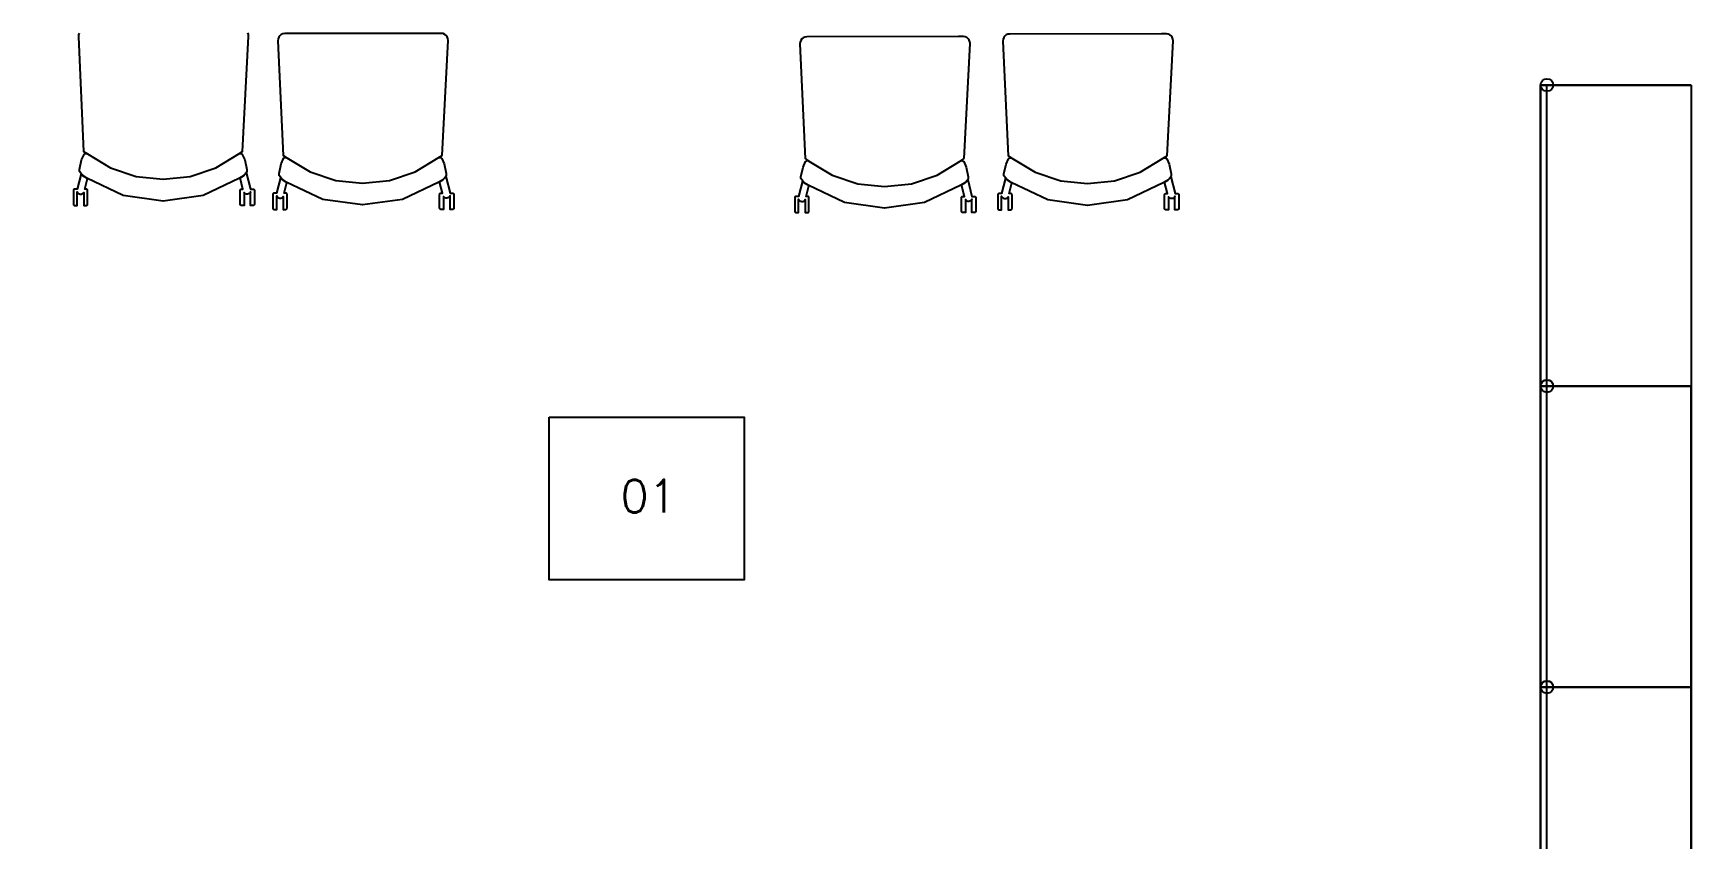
# Model space of a CAD drawing. Extents: x -4 to 325, y -1 to 181.
# Drawn here: x 2.57 to 7.65, y 15.13 to 17.59 of the extents above; entities that cross this region are included whole.
import ezdxf
from ezdxf.enums import TextEntityAlignment as Align

# ---------------------------------------------------------------- set-up
doc = ezdxf.new("R2010")
doc.units = 0
doc.header["$LTSCALE"] = 0.7
doc.header["$MEASUREMENT"] = 0
doc.linetypes.add('REC4_A1-00_PLANTA GENERAL$1$X-BB$0$CENTER', pattern=[2, 1.25, -0.25, 0.25, -0.25])
doc.linetypes.add('X-BB$0$HIDDEN2', pattern=[0.1875, 0.125, -0.0625])
doc.layers.get('0').update_dxf_attribs({"linetype": 'CONTINUOUS'})
doc.layers.add('REC4_A1-00_PLANTA GENERAL$1$BB$0$A-GRID', color=251, linetype='REC4_A1-00_PLANTA GENERAL$1$X-BB$0$CENTER')
doc.layers.add('REC4_A1-00_PLANTA GENERAL$1$FN$0$I-FURN-FREE', color=1, linetype='CONTINUOUS')
doc.styles.add('REC4_A1-00_PLANTA GENERAL$0$X-FN$0$ARIAL', font='arial.ttf')
doc.styles.add('ROMANS', font='romans.shx', dxfattribs={"width": 0.75})

# ---------------------------------------------------------------- blocks, each defined once
blk = doc.blocks.new('REC4_A1-00_PLANTA GENERAL', base_point=(3911.2412, -3265.1096))
at = {"layer": 'REC4_A1-00_PLANTA GENERAL$1$BB$0$A-GRID'}
h = blk.add_hatch(dxfattribs=at)
h.set_pattern_fill('ANSI31', color=8, scale=0.53)
h.set_pattern_definition([(45, (0.03352, 0.020166), (-0.046845824, 0.046845824), [])])
h.paths.add_polyline_path([(1.5678, 35.8547), (1.2166, 35.8547), (1.2166, 35.4908), (1.5678, 35.4908)])
h.paths.add_polyline_path([(8.0551, 35.8047), (7.7553, 35.8047), (7.7553, 35.5143), (8.0551, 35.5143)])
h.paths.add_polyline_path([(14.5753, 35.809), (14.2754, 35.809), (14.2754, 35.5187), (14.5753, 35.5187)])
h.paths.add_polyline_path([(21.0466, 35.804), (20.7468, 35.804), (20.7468, 35.5137), (21.0466, 35.5137)])
edge = h.paths.add_edge_path()
edge.add_arc((27.4259, 35.604), 0.1568, 0, 360)
h.paths.add_polyline_path([(34.1147, 35.7939), (33.8148, 35.7939), (33.8148, 35.5036), (34.1147, 35.5036)])
h.paths.add_polyline_path([(40.5576, 35.789), (40.2578, 35.789), (40.2578, 35.4986), (40.5576, 35.4986)])
edge = h.paths.add_edge_path()
edge.add_arc((46.9701, 35.6385), 0.2128, 0, 360)
edge = h.paths.add_edge_path()
edge.add_arc((33.9335, 29.5702), 0.1716, 0, 360)
h.paths.add_polyline_path([(1.5768, 29.8317), (1.2256, 29.8317), (1.2256, 29.4678), (1.5768, 29.4678)])
h.paths.add_polyline_path([(8.0508, 29.7868), (7.75, 29.7868), (7.75, 29.4871), (8.0508, 29.4871)])
h.paths.add_polyline_path([(14.3851, 29.7988), (14.2624, 29.7988), (14.2624, 29.4991), (14.3821, 29.4991)])
h.paths.add_polyline_path([(14.5632, 29.7988), (14.3851, 29.7988), (14.3821, 29.4991), (14.5632, 29.4991)])
h.paths.add_polyline_path([(21.1221, 29.5527), (20.7989, 29.5517), (20.7989, 29.3933), (21.1221, 29.3933)])
h.paths.add_polyline_path([(21.1221, 29.8224), (21.0453, 29.8224), (20.7989, 29.8217), (20.7989, 29.5517), (21.1221, 29.5527)])
h.paths.add_polyline_path([(27.542, 29.7729), (27.2913, 29.7729), (27.2913, 29.5231), (27.542, 29.5231)])
h.paths.add_polyline_path([(40.5264, 29.7716), (40.2757, 29.7716), (40.2757, 29.5218), (40.5264, 29.5218)])
h.paths.add_polyline_path([(47.0764, 29.8019), (46.7664, 29.8019), (46.7664, 29.4919), (47.0764, 29.4919)])
h.paths.add_polyline_path([(1.565, 23.8478), (1.2138, 23.8478), (1.2138, 23.4839), (1.565, 23.4839)])
h.paths.add_polyline_path([(7.9956, 23.8084), (7.6948, 23.8084), (7.6948, 23.5086), (7.9956, 23.5086)])
h.paths.add_polyline_path([(14.5958, 23.8058), (14.2249, 23.8067), (14.2249, 23.507), (14.5929, 23.5061)])
h.paths.add_polyline_path([(14.5258, 23.8058), (14.5958, 23.8058), (14.5929, 23.5061), (14.5258, 23.5061)], flags=16)
h.paths.add_polyline_path([(27.5327, 23.7392), (27.282, 23.7392), (27.282, 23.4894), (27.5327, 23.4894)])
edge = h.paths.add_edge_path()
edge.add_arc((33.9155, 23.6003), 0.1566, 0, 360)
h.paths.add_polyline_path([(40.5198, 23.6763), (40.2691, 23.6763), (40.2691, 23.4631), (40.5198, 23.4631)])
h.paths.add_polyline_path([(40.5198, 23.7129), (40.269, 23.7129), (40.269, 23.6763), (40.5198, 23.6763)])
h.paths.add_polyline_path([(47.0605, 23.6763), (46.8098, 23.6763), (46.8098, 23.4498), (47.0605, 23.4498)])
h.paths.add_polyline_path([(47.0605, 23.6997), (46.8098, 23.6997), (46.8098, 23.6763), (47.0605, 23.6763)])
h.paths.add_polyline_path([(1.5458, 17.8473), (1.1946, 17.8473), (1.1946, 17.4834), (1.5458, 17.4834)])
h.paths.add_polyline_path([(8.0633, 17.8071), (7.7625, 17.8071), (7.7625, 17.5074), (8.0633, 17.5074)])
h.paths.add_polyline_path([(14.4343, 17.7919), (14.3217, 17.7919), (14.3217, 17.4921), (14.4285, 17.4921)])
h.paths.add_polyline_path([(14.6226, 17.7919), (14.4343, 17.7919), (14.4285, 17.4921), (14.6226, 17.4921)])
h.paths.add_polyline_path([(27.5235, 17.756), (27.2727, 17.756), (27.2727, 17.5062), (27.5235, 17.5062)])
edge = h.paths.add_edge_path()
edge.add_arc((33.905, 17.5767), 0.1574, 0, 360)
h.paths.add_polyline_path([(40.5132, 17.7384), (40.3113, 17.7384), (40.3113, 17.5259), (40.5132, 17.5259)])
h.paths.add_polyline_path([(40.3113, 17.7384), (40.2625, 17.7384), (40.2625, 17.4886), (40.5132, 17.4886), (40.5132, 17.5259), (40.3113, 17.5259)])
h.paths.add_polyline_path([(47.0683, 17.7542), (46.7674, 17.7542), (46.7674, 17.5259), (47.0683, 17.5259)])
h.paths.add_polyline_path([(47.0683, 17.5259), (46.7674, 17.5259), (46.7674, 17.4544), (47.0683, 17.4544)])
h.paths.add_polyline_path([(1.5739, 11.86), (1.2227, 11.86), (1.2227, 11.4962), (1.5739, 11.4962)])
h.paths.add_polyline_path([(8.0659, 11.8138), (7.765, 11.8138), (7.765, 11.514), (8.0659, 11.514)])
h.paths.add_polyline_path([(14.5258, 11.7988), (14.2249, 11.7988), (14.2249, 11.499), (14.5258, 11.499)])
h.paths.add_polyline_path([(21.0742, 11.6829), (20.7512, 11.6844), (20.7512, 11.4144), (21.0742, 11.4144)])
h.paths.add_polyline_path([(21.0742, 11.7656), (20.7512, 11.7656), (20.7512, 11.6844), (21.0742, 11.6829)])
h.paths.add_polyline_path([(27.5142, 11.7439), (27.2635, 11.7439), (27.2635, 11.4941), (27.5142, 11.4941)])
edge = h.paths.add_edge_path()
edge.add_arc((33.8803, 11.59), 0.1553, 0, 360)
h.paths.add_polyline_path([(40.5065, 11.7154), (40.2558, 11.7154), (40.2558, 11.464), (40.5065, 11.464)])
h.paths.add_polyline_path([(47.0258, 11.6987), (46.775, 11.6987), (46.775, 11.4489), (47.0258, 11.4489)])
h.paths.add_polyline_path([(1.5513, 5.8383), (1.2001, 5.8383), (1.2001, 5.4744), (1.5513, 5.4744)])
h.paths.add_polyline_path([(8.0395, 5.7813), (7.7676, 5.7813), (7.7676, 5.4815), (8.0395, 5.4815)])
h.paths.add_polyline_path([(8.0685, 5.7813), (8.0395, 5.7813), (8.0395, 5.4815), (8.0685, 5.4815)])
h.paths.add_polyline_path([(14.5132, 5.7555), (14.2123, 5.7555), (14.2123, 5.4558), (14.5132, 5.4558)])
h.paths.add_polyline_path([(21.0084, 5.7048), (20.7577, 5.7048), (20.7577, 5.455), (21.0084, 5.455)])
h.paths.add_polyline_path([(27.5299, 5.7035), (27.229, 5.7035), (27.229, 5.4037), (27.5299, 5.4037)])
h.paths.add_polyline_path([(34.0162, 5.6528), (33.7655, 5.6528), (33.7655, 5.403), (34.0162, 5.403)])
h.paths.add_polyline_path([(40.4672, 5.6155), (40.2072, 5.6155), (40.2072, 5.3555), (40.4672, 5.3555)])
edge = h.paths.add_edge_path()
edge.add_arc((46.8827, 5.476), 0.1877, 0, 360)
at = {"layer": 'REC4_A1-00_PLANTA GENERAL$1$FN$0$I-FURN-FREE'}
for p, q in [((7.1794, 17.4285), (7.1794, 16.5089)), ((7.1986, 17.4285), (7.1794, 17.4285)), ((7.1794, 17.4285), (7.1794, 16.5089)), ((7.6392, 17.4285), (7.1794, 17.4285)), ((7.1794, 17.4285), (7.1794, 17.4285)), ((7.1794, 17.4285), (7.6392, 17.4285)), ((7.1794, 16.5089), (7.1794, 17.4285)), ((7.1794, 17.4285), (7.1794, 17.4285)), ((7.1986, 16.5089), (7.1986, 17.4285)), ((7.6392, 17.4285), (7.6392, 16.5089)), ((7.1794, 16.5089), (7.1986, 16.5089)), ((7.1794, 16.5089), (7.6392, 16.5089)), ((7.6392, 16.5089), (7.1794, 16.5089)), ((7.1794, 16.5084), (7.1794, 15.5888)), ((7.1986, 16.5084), (7.1794, 16.5084)), ((7.1794, 16.5084), (7.1794, 15.5888)), ((7.6392, 16.5084), (7.1794, 16.5084)), ((7.1794, 16.5084), (7.1794, 16.5084)), ((7.1794, 16.5084), (7.6392, 16.5084)), ((7.1794, 15.5888), (7.1794, 16.5084)), ((7.1794, 16.5084), (7.1794, 16.5084)), ((7.1986, 15.5888), (7.1986, 16.5084)), ((7.6392, 15.5888), (7.6392, 16.5084)), ((7.6392, 16.5084), (7.6392, 15.5888)), ((7.1794, 15.5888), (7.1794, 14.6692)), ((7.1986, 15.5888), (7.1794, 15.5888)), ((7.1794, 15.5888), (7.1794, 14.6692)), ((7.6392, 15.5888), (7.1794, 15.5888)), ((7.1794, 15.5888), (7.1794, 15.5888)), ((7.1794, 15.5888), (7.6392, 15.5888)), ((7.1794, 14.6692), (7.1794, 15.5888)), ((7.1794, 15.5888), (7.1794, 15.5888)), ((7.1794, 15.5888), (7.1986, 15.5888)), ((7.1794, 15.5888), (7.6392, 15.5888)), ((7.6392, 15.5888), (7.1794, 15.5888)), ((7.1986, 14.6692), (7.1986, 15.5888)), ((7.6392, 14.6692), (7.6392, 15.5888)), ((7.6392, 15.5888), (7.6392, 14.6692))]:
    blk.add_line(p, q, dxfattribs=at)
for points in [[(2.7153, 17.587), (2.7133, 17.5817), (2.7128, 17.5762), (2.7287, 17.2258), (2.7405, 17.218), (2.8111, 17.1752), (2.8894, 17.1491), (2.9716, 17.1408), (3.0537, 17.1491), (3.132, 17.1752), (3.2027, 17.218), (3.2144, 17.2258), (3.2144, 17.2259), (3.2326, 17.577), (3.2321, 17.5825), (3.2302, 17.5876)], [(5.4182, 17.2039), (5.4364, 17.555), (5.4359, 17.5605), (5.434, 17.5656), (5.4308, 17.5701), (5.4265, 17.5735), (5.4214, 17.5757), (5.4159, 17.5764), (5.4015, 17.5764), (4.9374, 17.5757), (4.9319, 17.5751), (4.9267, 17.5729), (4.9223, 17.5695), (4.919, 17.565), (4.9171, 17.5597), (4.9166, 17.5542), (4.9325, 17.2038), (4.9442, 17.196), (5.0148, 17.1532), (5.0932, 17.1271), (5.1753, 17.1188), (5.2575, 17.1271), (5.3358, 17.1532), (5.4064, 17.196), (5.4182, 17.2038)], [(6.0384, 17.2125), (6.0566, 17.5636), (6.0561, 17.5691), (6.0542, 17.5743), (6.051, 17.5787), (6.0467, 17.5822), (6.0416, 17.5843), (6.0362, 17.5851), (6.0217, 17.5851), (5.5576, 17.5844), (5.5521, 17.5837), (5.547, 17.5816), (5.5426, 17.5781), (5.5393, 17.5736), (5.5373, 17.5684), (5.5368, 17.5628), (5.5527, 17.2124), (5.5645, 17.2046), (5.6351, 17.1619), (5.7134, 17.1357), (5.7955, 17.1275), (5.8777, 17.1357), (5.956, 17.1619), (6.0266, 17.2046), (6.0384, 17.2124)], [(2.716, 17.1646), (2.716, 17.1705), (2.7224, 17.2), (2.7299, 17.2164), (2.7312, 17.2179), (2.7329, 17.2189), (2.7348, 17.2195), (2.7368, 17.2195), (2.7388, 17.219), (2.7405, 17.218), (2.8111, 17.1752), (2.8894, 17.1491), (2.9716, 17.1408), (3.0537, 17.1491), (3.132, 17.1752), (3.2027, 17.218), (3.2044, 17.219), (3.2063, 17.2195), (3.2083, 17.2195), (3.2102, 17.2189), (3.2119, 17.2179), (3.2132, 17.2164), (3.2207, 17.2), (3.2271, 17.1705), (3.2271, 17.1646), (3.2227, 17.1573), (3.2168, 17.1513), (3.2048, 17.1443), (3.0936, 17.0913), (2.9716, 17.0742), (2.8496, 17.0913), (2.7384, 17.1443), (2.7263, 17.1513), (2.716, 17.1646)], [(3.3254, 17.1524), (3.3254, 17.1583), (3.3317, 17.1878), (3.3392, 17.2042), (3.3406, 17.2057), (3.3423, 17.2067), (3.3442, 17.2073), (3.3462, 17.2073), (3.3481, 17.2068), (3.3498, 17.2058), (3.4204, 17.163), (3.4987, 17.1369), (3.5809, 17.1287), (3.6631, 17.1369), (3.7414, 17.163), (3.812, 17.2058), (3.8137, 17.2068), (3.8156, 17.2073), (3.8176, 17.2073), (3.8195, 17.2067), (3.8212, 17.2057), (3.8226, 17.2042), (3.8301, 17.1878), (3.8364, 17.1583), (3.8364, 17.1524), (3.8321, 17.1452), (3.8261, 17.1392), (3.8141, 17.1321), (3.7029, 17.0791), (3.5809, 17.062), (3.4589, 17.0791), (3.3477, 17.1321), (3.3357, 17.1392), (3.3254, 17.1524)], [(4.9198, 17.1426), (4.9198, 17.1485), (4.9261, 17.178), (4.9336, 17.1944), (4.935, 17.1959), (4.9367, 17.1969), (4.9386, 17.1975), (4.9406, 17.1975), (4.9425, 17.197), (4.9442, 17.196), (5.0148, 17.1532), (5.0932, 17.1271), (5.1753, 17.1188), (5.2575, 17.1271), (5.3358, 17.1532), (5.4064, 17.196), (5.4081, 17.197), (5.41, 17.1975), (5.412, 17.1975), (5.4139, 17.1969), (5.4156, 17.1959), (5.417, 17.1944), (5.4245, 17.178), (5.4308, 17.1485), (5.4308, 17.1426), (5.4265, 17.1353), (5.4205, 17.1293), (5.4085, 17.1223), (5.2973, 17.0693), (5.1753, 17.0522), (5.0533, 17.0693), (4.9421, 17.1223), (4.9301, 17.1293), (4.9198, 17.1426)], [(4.9243, 17.1351), (4.9126, 17.0884), (4.9048, 17.0884), (4.9038, 17.0883), (4.9029, 17.0879), (4.9021, 17.0873), (4.9014, 17.0865), (4.9011, 17.0856), (4.9009, 17.0846), (4.9009, 17.0426), (4.9011, 17.0416), (4.9014, 17.0407), (4.9021, 17.0399), (4.9029, 17.0393), (4.9038, 17.0389), (4.9048, 17.0388), (4.9127, 17.0388), (4.9127, 17.0798), (4.9143, 17.0772), (4.9165, 17.075), (4.9192, 17.0736), (4.9223, 17.0729), (4.9253, 17.0731), (4.9282, 17.0742), (4.9308, 17.076), (4.9327, 17.0784), (4.9327, 17.0388), (4.9406, 17.0388), (4.9416, 17.0389), (4.9425, 17.0393), (4.9433, 17.0399), (4.9439, 17.0407), (4.9443, 17.0417), (4.9444, 17.0426), (4.9444, 17.0846), (4.9443, 17.0856), (4.9439, 17.0865), (4.9433, 17.0873), (4.9425, 17.0879), (4.9416, 17.0883), (4.9406, 17.0884), (4.9358, 17.0884), (4.944, 17.121)]]:
    blk.add_lwpolyline(points, dxfattribs=at)
for points in [[(3.8238, 17.2137), (3.8419, 17.5648), (3.8415, 17.5703), (3.8396, 17.5754), (3.8363, 17.5799), (3.832, 17.5834), (3.827, 17.5855), (3.8215, 17.5863), (3.8071, 17.5863), (3.343, 17.5856), (3.3375, 17.5849), (3.3323, 17.5827), (3.3279, 17.5793), (3.3246, 17.5748), (3.3226, 17.5696), (3.3221, 17.564), (3.3381, 17.2136), (3.3498, 17.2058), (3.4204, 17.163), (3.4987, 17.1369), (3.5809, 17.1287), (3.6631, 17.1369), (3.7414, 17.163), (3.812, 17.2058), (3.8237, 17.2136)], [(2.7206, 17.1571), (2.7089, 17.1104), (2.701, 17.1104), (2.7, 17.1103), (2.6991, 17.1099), (2.6983, 17.1093), (2.6977, 17.1085), (2.6973, 17.1076), (2.6972, 17.1066), (2.6972, 17.0646), (2.6973, 17.0636), (2.6977, 17.0627), (2.6983, 17.0619), (2.6991, 17.0613), (2.7, 17.0609), (2.701, 17.0608), (2.709, 17.0608), (2.709, 17.1018), (2.7105, 17.0992), (2.7128, 17.097), (2.7155, 17.0956), (2.7185, 17.0949), (2.7216, 17.0951), (2.7245, 17.0962), (2.727, 17.098), (2.7289, 17.1004), (2.7289, 17.0608), (2.7368, 17.0608), (2.7378, 17.0609), (2.7387, 17.0613), (2.7395, 17.0619), (2.7401, 17.0627), (2.7405, 17.0637), (2.7407, 17.0646), (2.7407, 17.1066), (2.7405, 17.1076), (2.7401, 17.1085), (2.7395, 17.1093), (2.7387, 17.1099), (2.7378, 17.1103), (2.7368, 17.1104), (2.732, 17.1104), (2.7402, 17.143)], [(3.2502, 17.0646), (3.2501, 17.0636), (3.2497, 17.0627), (3.2491, 17.0619), (3.2483, 17.0613), (3.2474, 17.0609), (3.2464, 17.0608), (3.2384, 17.0608), (3.2384, 17.1018), (3.2369, 17.0992), (3.2346, 17.097), (3.2319, 17.0956), (3.2289, 17.0949), (3.2258, 17.0951), (3.2229, 17.0962), (3.2204, 17.098), (3.2185, 17.1004), (3.2185, 17.0608), (3.2106, 17.0608), (3.2096, 17.0609), (3.2086, 17.0613), (3.2078, 17.0619), (3.2072, 17.0627), (3.2069, 17.0637), (3.2067, 17.0646), (3.2067, 17.1066), (3.2069, 17.1076), (3.2072, 17.1085), (3.2078, 17.1093), (3.2086, 17.1099), (3.2096, 17.1103), (3.2106, 17.1104), (3.2153, 17.1104), (3.2066, 17.1454), (3.2168, 17.1513), (3.2256, 17.1617), (3.2385, 17.1104), (3.2464, 17.1104), (3.2474, 17.1103), (3.2483, 17.1099), (3.2491, 17.1093), (3.2497, 17.1085), (3.2501, 17.1076), (3.2502, 17.1066), (3.2502, 17.0646)], [(5.54, 17.1512), (5.54, 17.1572), (5.5464, 17.1866), (5.5539, 17.2031), (5.5552, 17.2045), (5.5569, 17.2056), (5.5588, 17.2061), (5.5608, 17.2062), (5.5627, 17.2057), (5.5645, 17.2046), (5.6351, 17.1619), (5.7134, 17.1357), (5.7955, 17.1275), (5.8777, 17.1357), (5.956, 17.1619), (6.0266, 17.2046), (6.0284, 17.2057), (6.0303, 17.2062), (6.0323, 17.2061), (6.0342, 17.2056), (6.0359, 17.2045), (6.0372, 17.2031), (6.0447, 17.1866), (6.0511, 17.1572), (6.0511, 17.1512), (6.0467, 17.144), (6.0408, 17.138), (6.0288, 17.1309), (5.9176, 17.0779), (5.7955, 17.0608), (5.6735, 17.0779), (5.5623, 17.1309), (5.5503, 17.138), (5.54, 17.1512)], [(3.3299, 17.1449), (3.3182, 17.0982), (3.3104, 17.0982), (3.3094, 17.0981), (3.3084, 17.0977), (3.3076, 17.0971), (3.307, 17.0963), (3.3067, 17.0954), (3.3065, 17.0944), (3.3065, 17.0524), (3.3067, 17.0514), (3.307, 17.0505), (3.3076, 17.0497), (3.3084, 17.0491), (3.3094, 17.0487), (3.3104, 17.0486), (3.3183, 17.0486), (3.3183, 17.0897), (3.3199, 17.087), (3.3221, 17.0848), (3.3248, 17.0834), (3.3278, 17.0827), (3.3309, 17.083), (3.3338, 17.084), (3.3363, 17.0858), (3.3383, 17.0882), (3.3383, 17.0486), (3.3462, 17.0486), (3.3472, 17.0488), (3.3481, 17.0491), (3.3489, 17.0498), (3.3495, 17.0505), (3.3499, 17.0515), (3.35, 17.0525), (3.35, 17.0944), (3.3499, 17.0954), (3.3495, 17.0963), (3.3489, 17.0971), (3.3481, 17.0977), (3.3472, 17.0981), (3.3462, 17.0983), (3.3414, 17.0983), (3.3495, 17.1309)], [(3.8595, 17.0524), (3.8594, 17.0514), (3.859, 17.0505), (3.8584, 17.0497), (3.8576, 17.0491), (3.8567, 17.0487), (3.8557, 17.0486), (3.8478, 17.0486), (3.8478, 17.0897), (3.8462, 17.087), (3.844, 17.0848), (3.8412, 17.0834), (3.8382, 17.0827), (3.8351, 17.083), (3.8322, 17.084), (3.8297, 17.0858), (3.8278, 17.0882), (3.8278, 17.0486), (3.8199, 17.0486), (3.8189, 17.0488), (3.818, 17.0491), (3.8172, 17.0498), (3.8166, 17.0505), (3.8162, 17.0515), (3.8161, 17.0525), (3.8161, 17.0944), (3.8162, 17.0954), (3.8166, 17.0963), (3.8172, 17.0971), (3.818, 17.0977), (3.8189, 17.0981), (3.8199, 17.0983), (3.8247, 17.0983), (3.8159, 17.1332), (3.8261, 17.1392), (3.835, 17.1495), (3.8478, 17.0982), (3.8557, 17.0982), (3.8567, 17.0981), (3.8576, 17.0977), (3.8584, 17.0971), (3.859, 17.0963), (3.8594, 17.0954), (3.8595, 17.0944), (3.8595, 17.0524)], [(5.4539, 17.0426), (5.4538, 17.0416), (5.4534, 17.0407), (5.4528, 17.0399), (5.452, 17.0393), (5.4511, 17.0389), (5.4501, 17.0388), (5.4422, 17.0388), (5.4422, 17.0798), (5.4406, 17.0772), (5.4384, 17.075), (5.4357, 17.0736), (5.4326, 17.0729), (5.4295, 17.0731), (5.4266, 17.0742), (5.4241, 17.076), (5.4222, 17.0784), (5.4222, 17.0388), (5.4143, 17.0388), (5.4133, 17.0389), (5.4124, 17.0393), (5.4116, 17.0399), (5.411, 17.0407), (5.4106, 17.0417), (5.4105, 17.0426), (5.4105, 17.0846), (5.4106, 17.0856), (5.411, 17.0865), (5.4116, 17.0873), (5.4124, 17.0879), (5.4133, 17.0883), (5.4143, 17.0884), (5.4191, 17.0884), (5.4103, 17.1234), (5.4205, 17.1293), (5.4294, 17.1397), (5.4422, 17.0884), (5.4501, 17.0884), (5.4511, 17.0883), (5.452, 17.0879), (5.4528, 17.0873), (5.4534, 17.0865), (5.4538, 17.0856), (5.4539, 17.0846), (5.4539, 17.0426)], [(5.5446, 17.1437), (5.5329, 17.097), (5.525, 17.097), (5.524, 17.0969), (5.5231, 17.0965), (5.5223, 17.0959), (5.5217, 17.0951), (5.5213, 17.0942), (5.5212, 17.0932), (5.5212, 17.0512), (5.5213, 17.0503), (5.5217, 17.0493), (5.5223, 17.0485), (5.5231, 17.0479), (5.524, 17.0475), (5.525, 17.0474), (5.5329, 17.0474), (5.5329, 17.0885), (5.5345, 17.0858), (5.5367, 17.0837), (5.5395, 17.0822), (5.5425, 17.0816), (5.5456, 17.0818), (5.5485, 17.0828), (5.551, 17.0846), (5.5529, 17.0871), (5.5529, 17.0475), (5.5608, 17.0475), (5.5618, 17.0476), (5.5627, 17.048), (5.5635, 17.0486), (5.5641, 17.0494), (5.5645, 17.0503), (5.5646, 17.0513), (5.5646, 17.0932), (5.5645, 17.0942), (5.5641, 17.0952), (5.5635, 17.096), (5.5627, 17.0966), (5.5618, 17.0969), (5.5608, 17.0971), (5.556, 17.0971), (5.5642, 17.1297)], [(6.0742, 17.0512), (6.0741, 17.0503), (6.0737, 17.0493), (6.0731, 17.0485), (6.0723, 17.0479), (6.0713, 17.0475), (6.0704, 17.0474), (6.0624, 17.0474), (6.0624, 17.0885), (6.0609, 17.0858), (6.0586, 17.0837), (6.0559, 17.0822), (6.0529, 17.0816), (6.0498, 17.0818), (6.0469, 17.0828), (6.0444, 17.0846), (6.0424, 17.0871), (6.0424, 17.0475), (6.0345, 17.0475), (6.0336, 17.0476), (6.0326, 17.048), (6.0318, 17.0486), (6.0312, 17.0494), (6.0308, 17.0503), (6.0307, 17.0513), (6.0307, 17.0932), (6.0308, 17.0942), (6.0312, 17.0952), (6.0318, 17.096), (6.0326, 17.0966), (6.0336, 17.0969), (6.0345, 17.0971), (6.0393, 17.0971), (6.0306, 17.132), (6.0408, 17.138), (6.0496, 17.1484), (6.0625, 17.097), (6.0704, 17.097), (6.0713, 17.0969), (6.0723, 17.0965), (6.0731, 17.0959), (6.0737, 17.0951), (6.0741, 17.0942), (6.0742, 17.0932), (6.0742, 17.0512)]]:
    blk.add_lwpolyline(points, close=True, dxfattribs=at)
for centre in [(7.1986, 17.4285), (7.1986, 16.5089), (7.1986, 16.5084), (7.1986, 15.5893), (7.1986, 15.5888), (7.1986, 15.5888)]:
    blk.add_circle(centre, 0.0192, dxfattribs=at)
for centre in [(2.7822, 17.2129), (3.3915, 17.2007), (4.9859, 17.1909), (5.6061, 17.1996)]:
    blk.add_arc(centre, 0.0831, 222.1949, 227.8072, dxfattribs=at)
at = {"layer": 'REC4_A1-00_PLANTA GENERAL$1$FN$0$I-FURN-FREE', "style": 'REC4_A1-00_PLANTA GENERAL$0$X-FN$0$ARIAL', "text_generation_flag": 4}
for tag, p, height in [('ITEXT', (44.0612, 35.3807), 0.0358), ('CAPQT', (44.1235, 34.7232), 0.00704), ('CAPMC', (44.1235, 34.7232), 0.00704), ('CAPMG', (44.1235, 34.7232), 0.00704), ('STYLE', (44.1235, 34.7232), 0.0572), ('STYLE', (44.1235, 34.7232), 0.0572), ('CAPPN', (44.1235, 34.7232), 0.0715), ('L3', (44.1235, 34.7232), 0.0715), ('L1', (44.1235, 34.7232), 0.0715), ('L2', (44.1235, 34.7232), 0.0715)]:
    blk.add_attdef(tag, p, '', height=height, dxfattribs=at)
for tag, p, height, rotation in [('ITEXT', (42.9913, 35.0599), 0.0358, 30), ('ITEXT', (45.1482, 35.1235), 0.0358, 330), ('CAPPN', (43.374, 34.5216), 0.0715, 30), ('STYLE', (43.374, 34.5216), 0.0572, 30), ('STYLE', (43.374, 34.5216), 0.0572, 30), ('L1', (43.374, 34.5216), 0.0715, 30), ('L2', (43.374, 34.5216), 0.0715, 30), ('L3', (43.374, 34.5216), 0.0715, 30), ('CAPMG', (43.374, 34.5216), 0.00704, 30), ('CAPMC', (43.374, 34.5216), 0.00704, 30), ('CAPQT', (43.374, 34.5216), 0.00704, 30), ('L1', (44.8734, 34.523), 0.0715, 330), ('L3', (44.8734, 34.523), 0.0715, 330), ('L2', (44.8734, 34.523), 0.0715, 330), ('STYLE', (44.8734, 34.523), 0.0572, 330), ('STYLE', (44.8734, 34.523), 0.0572, 330), ('CAPMC', (44.8734, 34.523), 0.00704, 330), ('CAPMG', (44.8734, 34.523), 0.00704, 330), ('CAPQT', (44.8734, 34.523), 0.00704, 330), ('CAPPN', (44.8734, 34.523), 0.0715, 330), ('ITEXT', (42.2251, 34.2472), 0.0358, 60), ('ITEXT', (45.9609, 34.3573), 0.0358, 300), ('CAPPN', (42.8256, 33.9723), 0.0715, 60), ('STYLE', (42.8256, 33.9723), 0.0572, 60), ('STYLE', (42.8256, 33.9723), 0.0572, 60), ('L1', (42.8256, 33.9723), 0.0715, 60), ('L2', (42.8256, 33.9723), 0.0715, 60), ('L3', (42.8256, 33.9723), 0.0715, 60), ('CAPMG', (42.8256, 33.9723), 0.00704, 60), ('CAPMC', (42.8256, 33.9723), 0.00704, 60), ('CAPQT', (42.8256, 33.9723), 0.00704, 60), ('L1', (45.4227, 33.9746), 0.0715, 300), ('L3', (45.4227, 33.9746), 0.0715, 300), ('L2', (45.4227, 33.9746), 0.0715, 300), ('CAPPN', (45.4227, 33.9746), 0.0715, 300), ('STYLE', (45.4227, 33.9746), 0.0572, 300), ('STYLE', (45.4227, 33.9746), 0.0572, 300), ('CAPMC', (45.4227, 33.9746), 0.00704, 300), ('CAPMG', (45.4227, 33.9746), 0.00704, 300), ('CAPQT', (45.4227, 33.9746), 0.00704, 300), ('CAPPN', (42.6254, 33.2225), 0.0715, 90), ('STYLE', (42.6254, 33.2225), 0.0572, 90), ('STYLE', (42.6254, 33.2225), 0.0572, 90), ('ITEXT', (41.9679, 33.1602), 0.0358, 90), ('L3', (42.6254, 33.2225), 0.0715, 90), ('L1', (42.6254, 33.2225), 0.0715, 90), ('L2', (42.6254, 33.2225), 0.0715, 90), ('CAPQT', (42.6254, 33.2225), 0.00704, 90), ('CAPMG', (42.6254, 33.2225), 0.00704, 90), ('CAPMC', (42.6254, 33.2225), 0.00704, 90), ('ITEXT', (46.2817, 33.2874), 0.0358, 270), ('CAPPN', (45.6242, 33.2251), 0.0715, 270), ('L3', (45.6242, 33.2251), 0.0715, 270), ('L2', (45.6242, 33.2251), 0.0715, 270), ('L1', (45.6242, 33.2251), 0.0715, 270), ('STYLE', (45.6242, 33.2251), 0.0572, 270), ('STYLE', (45.6242, 33.2251), 0.0572, 270), ('CAPMC', (45.6242, 33.2251), 0.00704, 270), ('CAPMG', (45.6242, 33.2251), 0.00704, 270), ('CAPQT', (45.6242, 33.2251), 0.00704, 270), ('CAPPN', (42.8269, 32.4729), 0.0715, 120), ('STYLE', (42.8269, 32.4729), 0.0572, 120), ('STYLE', (42.8269, 32.4729), 0.0572, 120), ('L1', (42.8269, 32.4729), 0.0715, 120), ('L2', (42.8269, 32.4729), 0.0715, 120), ('L3', (42.8269, 32.4729), 0.0715, 120), ('CAPMG', (42.8269, 32.4729), 0.00704, 120), ('CAPMC', (42.8269, 32.4729), 0.00704, 120), ('CAPQT', (42.8269, 32.4729), 0.00704, 120), ('CAPPN', (45.424, 32.4752), 0.0715, 240), ('STYLE', (45.424, 32.4752), 0.0572, 240), ('STYLE', (45.424, 32.4752), 0.0572, 240), ('L2', (45.424, 32.4752), 0.0715, 240), ('L3', (45.424, 32.4752), 0.0715, 240), ('L1', (45.424, 32.4752), 0.0715, 240), ('CAPMG', (45.424, 32.4752), 0.00704, 240), ('CAPQT', (45.424, 32.4752), 0.00704, 240), ('CAPMC', (45.424, 32.4752), 0.00704, 240), ('ITEXT', (42.2887, 32.0903), 0.0358, 120), ('ITEXT', (46.0245, 32.2004), 0.0358, 240), ('CAPPN', (43.3762, 31.9246), 0.0715, 150), ('STYLE', (43.3762, 31.9246), 0.0572, 150), ('STYLE', (43.3762, 31.9246), 0.0572, 150), ('L1', (43.3762, 31.9246), 0.0715, 150), ('L2', (43.3762, 31.9246), 0.0715, 150), ('L3', (43.3762, 31.9246), 0.0715, 150), ('CAPPN', (44.8757, 31.9259), 0.0715, 210), ('L2', (44.8757, 31.9259), 0.0715, 210), ('L3', (44.8757, 31.9259), 0.0715, 210), ('L1', (44.8757, 31.9259), 0.0715, 210), ('CAPMG', (43.3762, 31.9246), 0.00704, 150), ('CAPMC', (43.3762, 31.9246), 0.00704, 150), ('CAPQT', (43.3762, 31.9246), 0.00704, 150), ('STYLE', (44.8757, 31.9259), 0.0572, 210), ('STYLE', (44.8757, 31.9259), 0.0572, 210), ('CAPMG', (44.8757, 31.9259), 0.00704, 210), ('CAPMC', (44.8757, 31.9259), 0.00704, 210), ('CAPQT', (44.8757, 31.9259), 0.00704, 210), ('CAPPN', (44.1261, 31.7244), 0.0715, 180), ('STYLE', (44.1261, 31.7244), 0.0572, 180), ('STYLE', (44.1261, 31.7244), 0.0572, 180), ('L3', (44.1261, 31.7244), 0.0715, 180), ('L1', (44.1261, 31.7244), 0.0715, 180), ('L2', (44.1261, 31.7244), 0.0715, 180), ('CAPMG', (44.1261, 31.7244), 0.00704, 180), ('CAPMC', (44.1261, 31.7244), 0.00704, 180), ('CAPQT', (44.1261, 31.7244), 0.00704, 180), ('ITEXT', (43.1014, 31.3241), 0.0358, 150), ('ITEXT', (45.2583, 31.3876), 0.0358, 210), ('ITEXT', (44.1884, 31.0669), 0.0358, 180)]:
    blk.add_attdef(tag, p, '', height=height, rotation=rotation, dxfattribs=at)
for tag, p, height, width in [('ITEXT', (44.1112, 34.7804), 0.0286, 0.75), ('PSUT1', (44.1235, 34.7232), 0.0572, 0.65), ('PSUT2', (44.1235, 34.7232), 0.0572, 0.65), ('PSUT3', (44.1235, 34.7232), 0.0572, 0.65)]:
    blk.add_attdef(tag, p, '', height=height, dxfattribs=dict(at, width=width))
for tag, p, height, rotation, width in [('ITEXT', (43.3348, 34.565), 0.0286, 30, 0.75), ('PSUT1', (43.374, 34.5216), 0.0572, 30, 0.65), ('PSUT2', (43.374, 34.5216), 0.0572, 30, 0.65), ('PSUT3', (43.374, 34.5216), 0.0572, 30, 0.65), ('ITEXT', (44.8914, 34.5786), 0.0286, 330, 0.75), ('PSUT1', (44.8734, 34.523), 0.0572, 330, 0.65), ('PSUT2', (44.8734, 34.523), 0.0572, 330, 0.65), ('PSUT3', (44.8734, 34.523), 0.0572, 330, 0.65), ('PSUT1', (42.8256, 33.9723), 0.0572, 60, 0.65), ('PSUT2', (42.8256, 33.9723), 0.0572, 60, 0.65), ('PSUT3', (42.8256, 33.9723), 0.0572, 60, 0.65), ('ITEXT', (42.77, 33.9903), 0.0286, 60, 0.75), ('ITEXT', (45.4661, 34.0138), 0.0286, 300, 0.75), ('PSUT1', (45.4227, 33.9746), 0.0572, 300, 0.65), ('PSUT2', (45.4227, 33.9746), 0.0572, 300, 0.65), ('PSUT3', (45.4227, 33.9746), 0.0572, 300, 0.65), ('PSUT3', (42.6254, 33.2225), 0.0572, 90, 0.65), ('PSUT1', (42.6254, 33.2225), 0.0572, 90, 0.65), ('PSUT2', (42.6254, 33.2225), 0.0572, 90, 0.65), ('ITEXT', (42.5682, 33.2102), 0.0286, 90, 0.75), ('PSUT1', (45.6242, 33.2251), 0.0572, 270, 0.65), ('PSUT2', (45.6242, 33.2251), 0.0572, 270, 0.65), ('PSUT3', (45.6242, 33.2251), 0.0572, 270, 0.65), ('ITEXT', (45.6814, 33.2373), 0.0286, 270, 0.75), ('PSUT2', (42.8269, 32.4729), 0.0572, 120, 0.65), ('PSUT1', (42.8269, 32.4729), 0.0572, 120, 0.65), ('PSUT3', (42.8269, 32.4729), 0.0572, 120, 0.65), ('ITEXT', (42.7835, 32.4337), 0.0286, 120, 0.75), ('PSUT2', (45.424, 32.4752), 0.0572, 240, 0.65), ('PSUT3', (45.424, 32.4752), 0.0572, 240, 0.65), ('PSUT1', (45.424, 32.4752), 0.0572, 240, 0.65), ('ITEXT', (45.4797, 32.4572), 0.0286, 240, 0.75), ('PSUT1', (43.3762, 31.9246), 0.0572, 150, 0.65), ('PSUT2', (43.3762, 31.9246), 0.0572, 150, 0.65), ('PSUT3', (43.3762, 31.9246), 0.0572, 150, 0.65), ('ITEXT', (43.3583, 31.8689), 0.0286, 150, 0.75), ('PSUT2', (44.8757, 31.9259), 0.0572, 210, 0.65), ('PSUT3', (44.8757, 31.9259), 0.0572, 210, 0.65), ('PSUT1', (44.8757, 31.9259), 0.0572, 210, 0.65), ('ITEXT', (44.9149, 31.8825), 0.0286, 210, 0.75), ('PSUT3', (44.1261, 31.7244), 0.0572, 180, 0.65), ('PSUT1', (44.1261, 31.7244), 0.0572, 180, 0.65), ('PSUT2', (44.1261, 31.7244), 0.0572, 180, 0.65), ('ITEXT', (44.1384, 31.6672), 0.0286, 180, 0.75)]:
    blk.add_attdef(tag, p, '', height=height, rotation=rotation, dxfattribs=dict(at, width=width))

msp = doc.modelspace()

# ---------------------------------------------------------------- block references
at = {"linetype": 'X-BB$0$HIDDEN2'}
msp.add_blockref('REC4_A1-00_PLANTA GENERAL', (3911.2412, -3265.1096), dxfattribs=at)

# ---------------------------------------------------------------- next in the draw order: linework, layer by layer
msp.add_lwpolyline([(4.1509, 16.4133), (4.746, 16.4133), (4.746, 15.9171), (4.1509, 15.9171)], close=True)

# ---------------------------------------------------------------- next in the draw order: texts
at = {"color": 7, "ltscale": 0.01, "style": 'ROMANS'}
msp.add_text('01', height=0.1, dxfattribs=at).set_placement((4.3686, 16.1724), align=Align.MIDDLE_LEFT)

doc.saveas('drawing.dxf')
